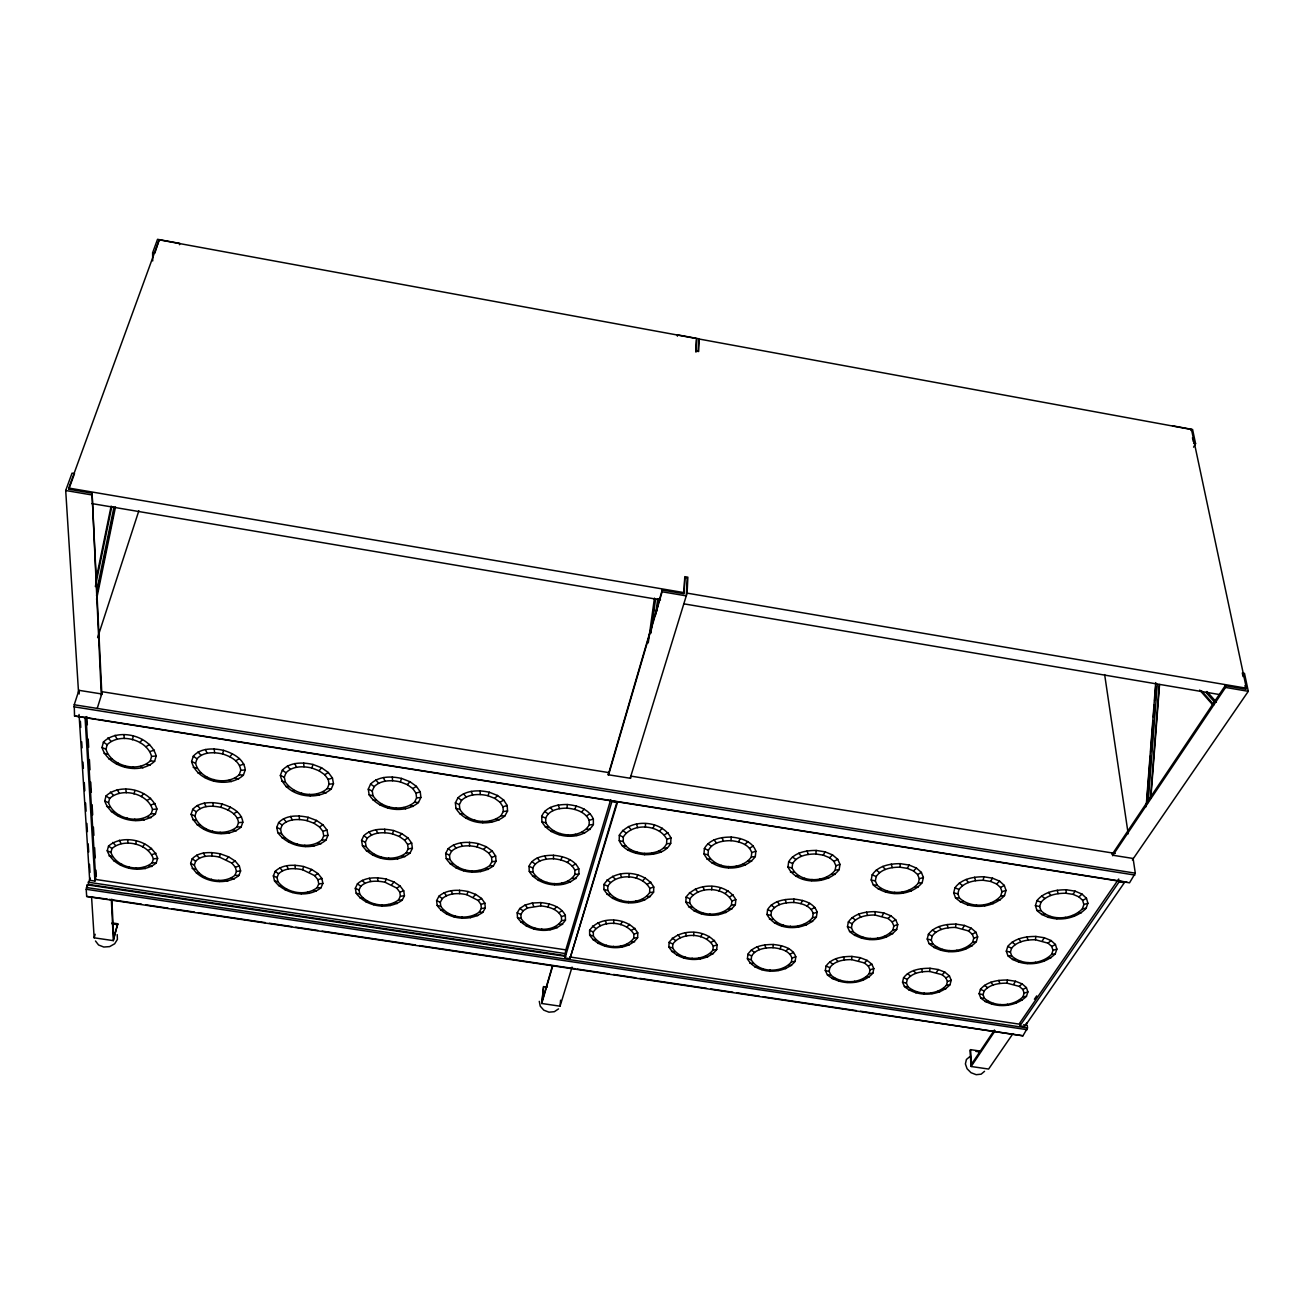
<?xml version="1.0" encoding="UTF-8"?>
<svg xmlns="http://www.w3.org/2000/svg" width="1314" height="1314" viewBox="0 0 1314 1314"><rect width="100%" height="100%" fill="white"/><g stroke="black" fill="none" stroke-linecap="round" stroke-linejoin="round"><path stroke-width="1.5" d="M603.931 889.496L603.947 884.453C614.279 868.209 644.78 870.377 653.781 887.065L653.6 892.091C642.957 907.908 613.244 905.789 603.931 889.496L607.774 890.399C615.609 904.131 640.674 905.937 649.625 892.584L649.773 888.346C642.152 874.336 616.529 872.512 607.791 886.162L607.774 890.399M644.599 854.675C634.859 853.771 623.362 850.536 619.239 840.681L619.305 835.277C629.751 817.949 662.059 820.018 670.961 837.921L670.715 843.325C665.968 852.802 654.208 854.773 644.599 854.675L644.599 853.377C636.387 852.622 626.696 849.895 623.23 841.568L623.296 837.034C632.133 822.482 659.267 824.207 666.806 839.268L666.609 843.802C662.634 851.801 652.697 853.459 644.599 853.377M540.727 905.888L527.555 907.941L523.103 910.799L520.886 914.478L521.132 918.486C529.099 931.084 553.03 933.696 561.554 920.621L561.439 916.614C557.678 908.992 548.513 906.676 540.727 905.888L540.727 902.603L532.351 903.014L525.074 905.05L519.818 908.467L517.19 912.819L517.486 917.583C526.963 932.529 555.313 935.617 565.463 920.129L565.332 915.365C560.881 906.282 549.991 903.523 540.727 902.603M553.473 858.748C545.885 858.683 536.145 860.079 532.843 867.979L533.057 872.282C541.039 885.767 566.285 888.363 574.908 874.451L574.826 870.164C571.097 862.115 561.587 859.52 553.473 858.748L553.49 855.283C544.489 855.217 532.909 856.876 529.016 866.287L529.279 871.379C538.756 887.377 568.683 890.449 578.932 873.974L578.85 868.866C574.448 859.307 563.148 856.219 553.49 855.283M567.139 808.159C559.156 808.077 549.022 809.802 545.671 818.129L545.852 822.745C553.802 837.232 580.509 839.777 589.214 824.962L589.165 820.347C585.502 811.855 575.614 808.948 567.139 808.159L567.188 804.513C557.694 804.414 545.655 806.484 541.697 816.388L541.926 821.858C551.387 839.022 583.022 842.044 593.386 824.486L593.337 819.016C589.017 808.915 577.257 805.449 567.188 804.513M633.791 938.097L633.874 934.139C626.22 921.048 601.976 919.143 593.32 931.987L593.353 935.946C601.204 948.774 624.938 950.646 633.791 938.097L637.635 937.588L637.766 932.874C628.716 917.32 599.841 915.053 589.608 930.328L589.658 935.026C598.987 950.252 627.123 952.469 637.635 937.588M613.671 923.545L613.769 920.276M628.963 877.079L629.077 873.646M645.371 827.229L645.503 823.615M698.112 350.575L698.687 338.749L677.498 334.856L677.416 336.187M630.392 777.576L687.107 593.14L687.863 577.191L684.775 576.649L683.986 592.614L68.739 488.052L159.224 239.821L696.519 338.552L695.894 351.019L698.654 351.528L699.245 339.045L1191.486 429.497L1246.395 688.207L1245.738 689.177L1225.19 685.694L1112.104 854.445M695.96 352.168L696.568 339.702M668.875 946.967L669.105 942.335C679.65 927.7 708.345 928.998 717.116 944.881L716.721 949.529C705.93 963.77 677.942 962.521 668.875 946.967L672.62 947.887C680.241 960.994 703.861 962.062 712.944 950.038L713.256 946.129C705.832 932.792 681.72 931.692 672.817 943.978L672.62 947.887M693.661 935.667L693.858 932.431M662.125 591.776L662.223 590.052L684.068 593.764L684.857 577.799L687.173 578.193L686.319 595.883L662.125 591.776L608.546 774.981M685.826 902.045L686.122 897.084C696.798 881.53 727.118 882.663 735.824 899.679L735.347 904.64C724.392 919.784 694.843 918.683 685.826 902.045L689.719 902.964C697.307 916.991 722.224 917.928 731.438 905.149L731.832 900.977C724.474 886.671 698.999 885.702 689.981 898.776L689.719 902.964M711.679 889.824L711.892 886.424M730.995 840.681C739.01 841.42 748.881 844.064 751.739 852.556L751.279 857.04C741.917 870.64 715.555 869.852 708.032 854.806L708.361 850.322C712.631 842.307 722.7 840.599 730.995 840.681L731.241 837.084C740.768 837.987 752.495 841.108 755.862 851.226L755.304 856.547C744.184 872.677 712.944 871.757 703.992 853.903L704.37 848.581C709.429 839.022 721.386 837.002 731.241 837.084M1146.137 806.714L1155.729 682.59M1146.711 803.002L1150.341 755.961M1150.653 751.871L1153.035 721.189M1153.347 717.099L1154.3 704.83M1154.612 700.74L1155.712 686.417M1148.19 802.542L1157.289 684.43M1150.489 798.797L1159.26 684.758M1151.064 795.036L1159.556 684.495M772.977 947.69C780.155 948.445 789.271 950.383 791.964 958.037L791.422 961.881C782.126 973.395 758.605 973.099 751.214 959.746L751.641 955.886C756.076 948.807 765.323 947.657 772.977 947.69L773.256 944.487C781.781 945.374 792.621 947.673 795.808 956.789L795.134 961.372C784.097 975.004 756.207 974.659 747.42 958.809L747.912 954.243C753.168 945.817 764.157 944.454 773.256 944.487M610.698 799.684L565.644 950.449L564.971 957.939L569.947 958.678L616.447 803.642M547.232 987.143L543.569 986.617L541.729 1003.485L560.043 1006.179L560.585 1000.184M793.672 902.472C801.129 903.211 810.607 905.412 813.185 913.476L812.545 917.599C803.1 929.803 778.266 929.704 770.94 915.415L771.433 911.292C775.999 903.835 785.641 902.422 793.672 902.472L793.985 899.105C802.838 899.975 814.105 902.603 817.144 912.195L816.372 917.09C805.154 931.56 775.703 931.445 766.998 914.495L767.59 909.6C772.993 900.731 784.442 899.039 793.985 899.105M542.156 1001.022L543.569 986.617M815.863 854.001L823.303 855.168L829.594 857.746L833.979 861.426L835.901 865.729L835.178 870.147C825.57 883.139 799.29 883.254 792.063 867.913L792.654 863.495C797.368 855.644 807.404 853.936 815.863 854.001L816.208 850.437L825.061 851.833L832.534 854.905L837.724 859.29L840.007 864.415L839.12 869.654C827.721 885.045 796.563 885.193 787.973 867.01L788.663 861.754C794.231 852.408 806.155 850.372 816.208 850.437M692.051 959.154L692.149 958.169M851.62 959.614L864.333 962.916L868.308 966.102L870.016 969.831L869.244 973.641C860.062 984.219 841.289 983.989 830.941 975.169L829.134 971.489L829.791 967.679C834.587 960.764 843.818 959.581 851.62 959.614L851.981 956.428L860.194 957.676L867.076 960.37L871.823 964.164L873.826 968.599L872.89 973.116C861.984 985.664 839.728 985.385 827.442 974.939L825.307 970.553L826.079 966.036C831.746 957.807 842.717 956.395 851.981 956.428M874.943 915.004L888.05 918.502L892.124 921.902L893.816 925.877L892.945 929.934C883.566 941.103 863.84 941.185 853.246 931.692L851.439 927.75L852.195 923.676C857.139 916.4 866.764 914.955 874.943 915.004L875.354 911.67L883.829 912.967L890.925 915.825L895.754 919.866L897.758 924.596L896.706 929.425C885.57 942.664 862.198 942.746 849.6 931.495L847.464 926.83L848.335 922.001C854.199 913.329 865.63 911.604 875.354 911.67M709.659 915.004L709.79 913.887M899.942 867.191L907.317 868.357L913.46 870.903L917.632 874.533L919.307 878.787L918.322 883.139C908.746 894.949 888.001 895.376 877.128 885.127L875.338 880.922L876.192 876.553C881.3 868.866 891.319 867.125 899.942 867.191L900.386 863.676L909.157 865.055L916.466 868.094L921.393 872.414L923.381 877.473L922.198 882.647C910.832 896.624 886.227 897.15 873.334 884.995L871.198 880.002L872.184 874.828C878.245 865.68 890.153 863.594 900.386 863.676M648.245 642.875L654.438 598.133M650.43 633.315L650.988 629.242M651.826 623.148L652.401 619.091M653.239 612.997L653.797 608.94M650.89 633.036L655.637 598.642M655.489 615.182L657.723 598.987M656.918 611.043L658.593 598.839M929.589 971.44L942.105 974.709L945.916 977.862L947.41 981.525L946.409 985.286C936.964 995.437 918.355 995.749 908.007 986.781L906.414 983.135L907.301 979.373C912.442 972.623 921.656 971.391 929.589 971.44L930.049 968.287L938.18 969.518L944.914 972.179L949.431 975.924L951.188 980.293L950.006 984.761C938.771 996.8 916.712 997.162 904.426 986.518L902.537 982.199L903.572 977.747C909.649 969.699 920.605 968.221 930.049 968.287M728.514 867.733L728.712 866.468M1112.35 852.967L1112.662 855.217L1133.111 858.469L1135.296 873.169L1129.531 882.811L74.537 715.982L74.225 704.764L78.922 690.326L101.769 693.973M1023.573 1024.772L1027.252 1025.314L1027.499 1028.008L1022.933 1035.793L86.675 896.444L86.198 889.299L87.25 884.848L565.808 956.362M955.508 927.421L968.402 930.887L972.278 934.238L973.756 938.163L972.639 942.171C962.981 952.88 943.436 953.537 932.825 943.863L931.265 939.986L932.25 935.979C937.555 928.85 947.164 927.372 955.508 927.421L956.001 924.12L964.41 925.417L971.325 928.242L975.941 932.234L977.665 936.898L976.335 941.662C964.854 954.342 941.695 955.13 929.113 943.666L927.241 939.067L928.39 934.287C934.681 925.812 946.096 924.038 956.001 924.12M983.25 880.281L990.575 881.431L996.57 883.944L1000.529 887.525L1001.958 891.73L1000.726 896.017C990.838 907.317 970.274 908.385 959.417 897.938L957.857 893.799L958.957 889.496C964.476 881.99 974.495 880.216 983.25 880.281L983.808 876.783L992.497 878.163L999.626 881.168L1004.307 885.422L1006.015 890.416L1004.52 895.507C992.793 908.91 968.402 910.175 955.524 897.791L953.668 892.879L954.966 887.771C961.487 878.82 973.395 876.701 983.808 876.783M1006.918 983.151L1019.253 986.387L1022.867 989.508L1024.148 993.138L1022.933 996.833C1013.242 1006.573 994.78 1007.427 984.432 998.279L983.053 994.698L984.153 990.986C989.606 984.383 998.821 983.102 1006.918 983.151L1007.444 980.03L1015.508 981.246L1022.111 983.874L1026.398 987.586L1027.909 991.906L1026.464 996.308C1014.95 1007.838 993.056 1008.856 980.77 998.016L979.127 993.745L980.425 989.343C986.88 981.492 997.852 979.965 1007.444 980.03M1035.35 939.74L1048.063 943.173L1051.758 946.474L1052.99 950.351L1051.66 954.309C1041.723 964.558 1022.325 965.79 1011.731 955.951L1010.4 952.124L1011.599 948.166C1017.266 941.202 1026.875 939.674 1035.35 939.74L1035.941 936.455L1044.285 937.736L1051.052 940.528L1055.421 944.47L1056.883 949.086L1055.273 953.783C1043.497 965.938 1020.502 967.4 1007.92 955.738L1006.31 951.188L1007.739 946.474C1014.457 938.196 1025.873 936.373 1035.941 936.455M1065.818 893.241L1073.078 894.374L1078.925 896.871L1082.67 900.402L1083.869 904.558L1082.391 908.779C1072.224 919.603 1051.791 921.278 1040.967 910.651L1039.653 906.561L1041 902.324C1046.88 894.982 1056.899 893.159 1065.818 893.241L1066.475 889.792L1075.082 891.138L1082.046 894.111L1086.481 898.316L1087.893 903.244L1086.12 908.27C1074.047 921.081 1049.837 923.085 1036.976 910.487L1035.416 905.625L1036.992 900.583C1043.957 891.861 1055.881 889.693 1066.475 889.792M95.823 580.509L111.115 506.136M95.347 586.553L111.805 506.531M96.743 590.922L114.006 506.908M96.53 595.603L99.831 579.54M103.133 563.476L106.434 547.412M108.487 537.377L113.02 515.285M96.546 599.332L115.517 506.876M102.032 747.485L103.395 742.098C118.178 727.299 150.716 735.676 156.169 755.961L154.625 761.282C139.629 775.589 107.962 767.409 102.032 747.485L105.991 749.259C110.967 766.062 137.691 772.944 150.305 760.872L151.586 756.404C146.954 739.322 119.623 732.292 107.14 744.726L105.991 749.259M125.011 766.982L125.323 765.684M104.726 800.965L106.04 795.956C120.428 782.372 151.241 789.796 156.924 808.997L155.43 813.941C140.877 827.081 110.836 819.821 104.726 800.965L108.536 802.69C113.677 818.589 139.021 824.699 151.274 813.612L152.523 809.457C147.694 793.311 121.791 787.07 109.653 798.469L108.536 802.69M769.889 970.865L770.152 969.896M107.239 850.766L108.52 846.101C122.498 833.602 151.767 840.204 157.631 858.387L156.202 862.986C142.043 875.108 113.497 868.653 107.239 850.766L110.918 852.441C116.174 867.519 140.253 872.956 152.178 862.74L153.377 858.863C148.4 843.555 123.795 838.02 112.002 848.516L110.918 852.441M113.727 938.097L117.734 923.742L111.986 922.888M91.569 896.969L94.165 937.818L113.349 940.627L117.734 923.742M132.369 739.749L133.355 736.168M126.85 819.164L127.179 818.031M790.075 927.306L790.387 926.206M133.995 793.919L134.948 790.519M94.165 937.818L95.166 934.287M135.506 844.327L136.426 841.108M541.894 1001.941L552.504 965.626M608.218 774.882L662.223 590.052M541.729 1003.485L552.685 966.053M79.054 714.471L89.697 880.281L94.92 881.07L95.692 878.409L86.034 716.738M811.691 880.659L812.052 879.427M565.447 955.689L88.169 884.338L90.058 877.982M564.971 957.939L611.864 801.671L617.432 802.542L569.947 958.678M128.575 867.798L128.887 866.797M560.043 1006.179L572.066 967.104M222.509 753.924C230.393 756.388 239.887 761.135 240.741 770.365L239.197 774.784C226.681 786.396 199.843 780.401 195.572 763.286L197.001 758.819C203.292 751.641 213.952 752.051 222.509 753.924L223.61 750.376C232.972 753.3 244.24 758.95 245.242 769.922L243.386 775.161C228.521 788.926 196.706 781.814 191.614 761.529L193.289 756.207C200.763 747.666 213.443 748.142 223.61 750.376M97.22 708.41L102.459 691.772L608.53 772.55L608.349 774.767L630.654 778.331L630.802 776.098L1115.257 853.427M220.9 807.354C228.373 809.654 237.571 813.908 238.507 822.679L237.029 826.785C224.891 837.461 199.416 832.173 194.932 815.978L196.295 811.822C202.504 805.104 212.671 805.613 220.9 807.354L221.967 803.987C230.837 806.73 241.76 811.806 242.844 822.219L241.07 827.097C226.649 839.728 196.459 833.47 191.121 814.269L192.731 809.325C200.089 801.31 212.195 801.918 221.967 803.987M219.405 857.073L231.806 863.068L235.337 867.207L236.438 871.428L234.992 875.255C223.199 885.078 198.989 880.396 194.341 865.055L195.655 861.196C201.748 854.872 211.488 855.48 219.405 857.073L220.44 853.886L228.603 856.827L235.157 861.015L239.329 865.926L240.61 870.952L238.902 875.485C224.891 887.131 196.197 881.595 190.645 863.397L192.205 858.781C199.449 851.258 211.012 851.981 220.44 853.886M97.614 637.619L138.857 510.752M311.812 767.984L319.023 770.76L324.722 774.734L328.204 779.399L329.075 784.195L327.268 788.548C315.36 799.043 293.975 794.789 285.335 781.994L284.317 777.198L286.009 772.78C292.579 765.832 303.156 766.062 311.812 767.984L313.011 764.469L321.585 767.77L328.336 772.501L332.458 778.052L333.477 783.752L331.309 788.909C316.625 802.131 284.58 796.054 280.358 775.424L282.346 770.185C290.131 761.906 302.713 762.169 313.011 764.469M307.049 820.659L313.997 823.27L319.499 826.966L322.883 831.335L323.737 835.803L322.012 839.843C310.4 849.567 290.131 845.658 281.541 833.634L280.539 829.15L282.165 825.061C288.604 818.54 298.705 818.885 307.049 820.659L308.199 817.324L316.46 820.429L322.981 824.847L326.989 830.021L327.991 835.343L325.921 840.139C312.141 851.653 288.127 847.004 277.911 832.764L276.728 827.442L278.634 822.564C286.271 814.811 298.294 815.206 308.199 817.324M302.598 869.72L314.637 875.633L317.922 879.707L318.76 883.895L317.101 887.656C305.784 896.674 286.534 893.06 278.01 881.743L277.04 877.571L278.584 873.761C284.908 867.634 294.582 868.078 302.598 869.72L303.698 866.55L311.697 869.474L318.004 873.596L321.881 878.442L322.883 883.402L320.895 887.886C307.443 898.579 284.645 894.292 274.511 880.873L273.345 875.912L275.184 871.363C282.674 864.07 294.172 864.596 303.698 866.55M101.309 695.27L92.062 493.193L68.821 489.235L68.739 488.052M179.46 244.716L179.919 243.435L157.532 239.312L152.621 252.748L152.72 260.928M68.821 489.235L74.52 473.582L72.04 473.155L65.7 490.5L78.561 692.708M400.294 781.912L407.34 784.655L412.793 788.564L415.996 793.18L416.587 797.91L414.518 802.197C402.626 812.233 381.29 808.8 372.979 795.709L372.24 790.962L374.194 786.626C381.011 779.892 391.523 779.941 400.294 781.912L401.575 778.43L409.952 781.699L416.423 786.363L420.234 791.833L420.907 797.467L418.443 802.542C404.318 814.434 379.056 810.36 369.152 794.839L368.281 789.205L370.581 784.047C378.662 776.032 391.161 776.081 401.575 778.43M392.393 833.848L399.21 836.427L404.482 840.089L407.603 844.393L408.211 848.795L406.24 852.786C394.643 862.083 374.424 858.913 366.13 846.627L365.391 842.208L367.263 838.168C373.932 831.861 383.984 832.041 392.393 833.848L393.642 830.547L401.723 833.618L407.997 837.971L411.693 843.095L412.382 848.335L410.034 853.065C396.27 864.086 372.305 860.325 362.45 845.74L361.58 840.5L363.781 835.704C371.681 828.181 383.639 828.395 393.642 830.547M385.051 882.252L396.762 888.1L399.785 892.124L400.392 896.247L398.503 899.959C387.203 908.598 368.002 905.674 359.74 894.095L359.018 889.972L360.808 886.211C367.312 880.281 376.937 880.561 385.051 882.252L386.25 879.115L394.069 881.99L400.146 886.079L403.743 890.859L404.433 895.754L402.183 900.172C388.763 910.405 366.015 906.923 356.193 893.208L355.322 888.313L357.424 883.829C365.161 876.766 376.609 877.095 386.25 879.115M487.937 795.693L494.82 798.403L500.043 802.279L502.983 806.829L503.295 811.494L500.979 815.731C489.104 825.307 467.8 822.663 459.818 809.276L459.358 804.611L461.559 800.325C468.605 793.804 479.068 793.689 487.937 795.693L489.334 792.243L497.513 795.479L503.705 800.078L507.188 805.482L507.549 811.034L504.773 816.043C490.68 827.409 465.419 824.256 455.942 808.406L455.383 802.854L457.995 797.762C466.355 790.01 478.789 789.862 489.334 792.243M476.998 846.922L483.651 849.468L488.726 853.082L491.584 857.336L491.929 861.688L489.711 865.614C478.165 874.5 457.945 872.069 449.963 859.504L449.503 855.151L451.605 851.176C458.471 845.05 468.474 845.066 476.998 846.922L478.329 843.654L486.229 846.676L492.241 850.996L495.641 856.038L496.035 861.212L493.391 865.877C479.676 876.405 455.728 873.514 446.234 858.617L445.66 853.443L448.156 848.713C456.303 841.42 468.211 841.453 478.329 843.654M213.426 780.762L213.936 779.514M466.798 894.67L478.165 900.451L480.957 904.426L481.318 908.483L479.216 912.146C467.948 920.424 448.764 918.158 440.781 906.348L440.305 902.275L442.309 898.562C449.01 892.814 458.602 892.945 466.798 894.67L468.08 891.549L475.734 894.407L481.565 898.447L484.882 903.161L485.293 907.99L482.78 912.343C469.41 922.132 446.661 919.455 437.184 905.461L436.609 900.616L438.975 896.197C446.941 889.348 458.34 889.496 468.08 891.549M847.087 982.461L847.497 981.525M574.776 809.358L576.255 805.942M560.832 859.882L562.261 856.646M547.839 906.972L549.203 903.901M869.819 939.477L870.279 938.426M212.162 832.222L212.654 831.121M894.128 893.487L894.67 892.288M652.943 828.411L654.52 825.028M636.288 878.212L637.783 874.993M620.75 924.629L622.179 921.557M210.996 880.216L211.472 879.23M738.517 841.847L740.176 838.496M718.939 890.958L720.532 887.755M700.691 936.734L702.202 933.712M823.303 855.168L825.061 851.833M800.867 903.589L802.542 900.419M779.941 948.757L781.534 945.751M907.317 868.357L909.157 865.055M882.072 916.104L883.829 912.967M1190.927 430.499L1191.486 429.497M858.518 960.665L860.194 957.676M1193.572 447.171L1195.576 443.606L1192.586 429.497L1172.515 425.818M301.021 794.412L301.711 793.196M936.439 972.475L938.18 969.518M962.571 928.522L964.41 925.417M990.575 881.431L992.497 878.163M975.826 906.184L976.532 905.034M948.856 951.566L949.48 950.531M923.643 993.975L924.202 993.056M296.718 845.181L297.375 844.097M1013.702 984.186L1015.508 981.246M1042.363 940.824L1044.285 937.736M1073.078 894.374L1075.082 891.138M980.359 1051.101L970.537 1049.656L969.978 1050.51L971.145 1066.492L988.621 1069.054L1012.963 1033.642M292.693 892.518L293.334 891.565M971.03 1064.931L994.435 1029.995M971.145 1066.492L995.092 1030.8M1112.597 855.726L1225.551 687.436L1225.19 685.694M1034.414 999.231L1036.713 995.881M1132.372 859.947L1248.3 691.312L1244.473 673.359L1242.305 672.982L1243.06 676.579M1019.91 1025.873L1119.101 881.858L1118.69 879.033L1019.648 1023.195L1019.91 1025.873L1024.641 1026.579L1124.357 882.696L1119.101 881.858M1025.708 1024.477L1026.99 1022.637M387.827 807.946L388.698 806.763M1056.817 918.782L1057.688 917.648M1027.219 963.54L1028.008 962.538M380.518 858.009L381.356 856.974M139.908 742.591L142.323 739.552M999.56 1005.374L1000.266 1004.504M141.255 796.58L143.587 793.689M142.52 846.84L144.77 844.097M229.884 756.749L232.381 753.727M228.028 809.982L230.426 807.125M226.287 859.553L228.603 856.827M319.023 770.76L321.585 767.77M373.702 904.722L374.49 903.802M313.997 823.27L316.46 820.429M309.316 872.168L311.697 869.474M407.34 784.655L409.952 781.699M399.21 836.427L401.723 833.618M391.638 884.667L394.069 881.99M473.828 821.365L474.88 820.199M494.82 798.403L497.513 795.479M483.651 849.468L486.229 846.676M473.237 897.051L475.734 894.407M581.494 812.036L584.254 809.128M567.336 862.395L569.98 859.635M554.147 909.337L556.693 906.709M659.546 831.072L662.371 828.181M463.579 870.739L464.581 869.72M642.677 880.692L645.388 877.949M626.959 926.961L629.554 924.35M744.972 844.475L747.847 841.601M725.197 893.405L727.956 890.678M86.675 896.444L107.173 899.088M706.751 939.05L709.412 936.455M829.594 857.746L832.534 854.905M806.977 906.003L809.802 903.309M785.871 951.04L788.581 948.462M454.02 916.827L454.973 915.924M913.46 870.903L916.466 868.094M888.05 918.502L890.925 915.825M864.333 962.916L867.076 960.37M559.058 834.636L560.29 833.519M996.57 883.944L999.626 881.168M968.402 930.887L971.325 928.242M942.105 974.709L944.914 972.179M1078.925 896.871L1082.046 894.111M1048.063 943.173L1051.052 940.528M1019.253 986.387L1022.111 983.874M545.934 883.353L547.084 882.367M969.683 1056.752L966.414 1059.478L965.396 1063.913L967.071 1068.742L971.013 1072.7L976.171 1074.688L981.131 1074.179L984.547 1071.304M533.665 928.817L534.749 927.963M635.762 853.295L637.142 852.211M619.994 901.305L621.292 900.353M558.549 1008.873L554.36 1011.698L548.956 1012.174L543.782 1010.154L540.251 1006.179L539.282 1001.35M719.76 866.369L721.32 865.318M605.278 946.113L606.51 945.292M146.084 746.664L149.648 744.397M147.201 800.39L150.65 798.222M701.2 913.706L702.662 912.803M235.814 760.757L239.411 758.523M148.252 850.388L151.586 848.335M233.744 813.744L237.21 811.592M324.722 774.734L328.336 772.501M231.806 863.068L235.157 861.015M319.499 826.966L322.981 824.847M412.793 788.564L416.423 786.363M314.637 875.633L318.004 873.596M404.482 840.089L407.997 837.971M500.043 802.279L503.705 800.078M396.762 888.1L400.146 886.079M488.726 853.082L492.241 850.996M586.504 815.863L590.183 813.678M803.018 879.312L804.743 878.294M478.165 900.451L481.565 898.447M572.198 865.975L575.746 863.889M664.358 834.833L668.07 832.665M558.861 912.688L562.293 910.701M683.855 957.922L685.235 957.134M647.359 884.223L650.939 882.137M749.555 848.187L753.283 846.035M631.508 930.263L634.958 928.275M729.664 896.887L733.261 894.834M833.979 861.426L837.724 859.29M711.12 942.319L714.586 940.348M811.247 909.452L814.861 907.399M917.632 874.533L921.393 872.414M790.059 954.26L793.541 952.305M892.124 921.902L895.754 919.866M1000.529 887.525L1004.307 885.422M868.308 966.102L871.823 964.164M972.278 934.238L975.941 932.234M781.699 926.009L783.308 925.122M1082.67 900.402L1086.481 898.316M945.916 977.862L949.431 975.924M1051.758 946.474L1055.421 944.47M1022.867 989.508L1026.398 987.586M885.537 892.14L887.41 891.155M761.775 969.633L763.286 968.861M861.491 938.212L863.265 937.358M74.537 715.982L95.889 719.087M967.318 904.87L969.354 903.901M116.174 763.697L117.882 762.925M839.038 981.246L840.697 980.507M940.61 950.301L942.532 949.464M1048.358 917.468L1050.559 916.548M204.787 777.527L206.659 776.771M915.661 992.776L917.468 992.037M118.342 816.093L120.001 815.436M1019.056 962.291L1021.109 961.487M292.579 791.225L294.599 790.502M991.643 1004.192L993.581 1003.485M203.834 829.2L205.625 828.559M120.362 864.908L121.956 864.349M1024.148 993.138L1027.909 991.906M870.016 969.831L873.826 968.599M973.756 938.163L977.665 936.898M1083.869 904.558L1087.893 903.244M947.41 981.525L951.188 980.293M1052.99 950.351L1056.883 949.086M919.307 878.787L923.381 877.473M813.185 913.476L817.144 912.195M713.256 946.129L717.116 944.881M791.964 958.037L795.808 956.789M893.816 925.877L897.758 924.596M1001.958 891.73L1006.015 890.416M751.739 852.556L755.862 851.226M561.439 916.614L565.332 915.365M649.773 888.346L653.781 887.065M835.901 865.729L840.007 864.415M731.832 900.977L735.824 899.679M633.874 934.139L637.766 932.874M379.565 804.792L381.733 804.102M491.584 857.336L495.641 856.038M399.785 892.124L403.743 890.859M666.806 839.268L670.961 837.921M574.826 870.164L578.85 868.866M480.957 904.426L484.882 903.161M235.337 867.207L239.329 865.926M502.983 806.829L507.188 805.482M407.603 844.393L411.693 843.095M317.922 879.707L321.881 878.442M589.165 820.347L593.337 819.016M328.204 779.399L332.458 778.052M237.391 818.162L241.513 816.848M152.03 854.576L156.037 853.295M415.996 793.18L420.234 791.833M322.883 831.335L326.989 830.021M150.141 751.46L154.444 750.113M239.591 765.504L243.878 764.14M151.11 804.858L155.282 803.544M288.571 842.175L290.493 841.568M202.947 877.358L204.672 876.816M465.764 818.228L468.08 817.571M372.535 855.053L374.621 854.461M284.81 889.693L286.682 889.184M551.174 831.565L553.637 830.924M455.777 867.815L457.995 867.256M365.982 901.93L367.986 901.453M628.01 850.24L630.605 849.649M538.297 880.446L540.645 879.92M446.464 914.068L448.583 913.608M712.204 863.347L714.931 862.772M612.488 898.431L614.968 897.938M526.257 926.091L528.507 925.647M795.627 876.339L798.501 875.781M693.858 910.881L696.469 910.405M878.31 889.2L881.316 888.675M598.001 943.419L600.383 943.009M774.521 923.216L777.264 922.756M960.255 901.946L963.408 901.453M676.743 955.262L679.223 954.867M1022.933 996.833L1026.464 996.308M854.478 935.437L857.352 935.01M946.409 985.286L950.006 984.761M1041.476 914.593L1044.745 914.117M1051.66 954.309L1055.273 953.783M869.244 973.641L872.89 973.116M972.639 942.171L976.335 941.662M754.794 967.005L757.422 966.644M791.422 961.881L795.134 961.372M892.945 929.934L896.706 929.425M1082.391 908.779L1086.12 908.27M712.944 950.038L716.721 949.529M933.761 947.558L936.751 947.164M1000.726 896.017L1004.52 895.507M812.545 917.599L816.372 917.09M731.438 905.149L735.347 904.64M918.322 883.139L922.198 882.647M561.554 920.621L565.463 920.129M649.625 892.584L653.6 892.091M835.178 870.147L839.12 869.654M832.222 978.651L834.948 978.306M481.318 908.483L485.293 907.99M1012.355 959.581L1015.459 959.204M574.908 874.451L578.932 873.974M400.392 896.247L404.433 895.754M751.279 857.04L755.304 856.547M491.929 861.688L496.035 861.212M318.76 883.895L322.883 883.402M666.609 843.802L670.715 843.325M236.438 871.428L240.61 870.952M589.214 824.962L593.386 824.486M408.211 848.795L412.382 848.335M908.992 990.181L911.834 989.869M153.377 858.863L157.631 858.387M503.295 811.494L507.549 811.034M323.737 835.803L327.991 835.343M416.587 797.91L420.907 797.467M238.507 822.679L242.844 822.219M152.523 809.457L156.924 808.997M985.122 1001.646L988.079 1001.334M329.075 784.195L333.477 783.752M240.741 770.365L245.242 769.922M151.586 756.404L156.169 755.961M108.865 758.983L111.723 758.934M197.757 772.862L200.73 772.846M285.828 786.61L288.899 786.61M373.094 800.242L376.28 800.259M459.555 813.744L462.84 813.777M111.296 811.674L114.055 811.707M545.228 827.13L548.628 827.179M197.051 824.831L199.909 824.88M282.034 837.872L285.007 837.938M622.278 845.871L625.776 845.953M706.718 859.028L710.316 859.126M366.261 850.799L369.333 850.881M1019.401 1000.168L1022.259 1000.25M790.404 872.069L794.099 872.184M449.749 863.61L452.919 863.709M943.074 988.67L946.031 988.769M873.334 884.995L877.128 885.127M113.562 860.769L116.223 860.867M532.515 876.307L535.767 876.422M866.107 977.058L869.162 977.173M955.524 897.791L959.417 897.938M196.394 873.268L199.153 873.383M788.482 965.363L791.636 965.478M1036.976 910.487L1040.967 910.651M606.92 894.341L610.271 894.489M710.201 953.553L713.469 953.701M278.502 885.652L281.36 885.784M688.52 906.841L691.969 906.989M1047.915 957.873L1050.839 958.005M631.262 941.662L634.629 941.809M359.905 897.938L362.861 898.086M769.413 919.225L772.961 919.389M969.124 945.784L972.146 945.949M440.617 910.126L443.672 910.274M849.6 931.495L853.246 931.692M559.238 924.251L562.688 924.415M889.627 933.613L892.764 933.778M479.216 912.146L482.78 912.343M929.113 943.666L932.825 943.863M520.64 922.198L523.777 922.362M809.457 921.311L812.693 921.492M398.503 899.959L402.183 900.172M317.101 887.656L320.895 887.886M1007.92 955.738L1011.731 955.951M728.564 908.91L731.914 909.107M592.581 939.576L595.8 939.773M646.964 896.411L650.446 896.624M234.992 875.255L238.902 875.485M152.178 862.74L156.202 862.986M671.536 951.467L674.838 951.664M572.461 878.327L576.025 878.573M1078.433 912.606L1081.422 912.803M749.818 963.244L753.218 963.474M827.442 974.939L830.941 975.169M996.998 899.909L1000.085 900.123M489.711 865.614L493.391 865.877M904.426 986.518L908.007 986.781M914.823 887.081L918.026 887.311M406.24 852.786L410.034 853.065M322.012 839.843L325.921 840.139M980.77 998.016L984.432 998.279M237.029 826.785L241.07 827.097M831.91 874.139L835.228 874.385M748.241 861.081L751.69 861.343M151.274 813.612L155.43 813.941M663.8 847.908L667.381 848.187M586.652 829.118L590.314 829.43M500.979 815.731L504.773 816.043M414.518 802.197L418.443 802.542M327.268 788.548L331.309 788.909M239.197 774.784L243.386 775.161M150.305 760.872L154.625 761.282M112.035 923.873L117.767 924.728M975.859 1051.381L979.784 1051.956M95.183 879.378L566.383 949.956M88.038 882.187L566.055 953.685M569.783 956.953L1019.91 1024.23M86.461 887.508L1027.499 1028.008M86.198 889.299L1027.187 1029.7M109.193 899.384L141.649 904.213M145.69 904.82L167.995 908.138M172.052 908.746L194.357 912.064M198.414 912.672L265.329 922.625M269.386 923.233L291.675 926.551M295.732 927.158L318.037 930.476M322.094 931.084L415.372 944.963M419.412 945.571L575.056 968.73M577.076 969.042L609.466 973.855M613.507 974.462L635.779 977.764M639.819 978.372L706.62 988.309M710.66 988.916L732.933 992.234M736.973 992.842L759.246 996.143M763.286 996.751L856.399 1010.614M860.44 1011.205L1022.933 1035.793M97.794 719.399L1126.985 882.154M74.225 704.764L1135.296 873.169M73.929 706.801L1134.918 875.075M687.107 593.14L1246.395 688.207M65.7 490.5L91.471 494.885M1225.551 687.436L1248.3 691.312M91.734 503.558L660.482 599.874M683.822 603.832L1219.491 694.548M152.621 252.748L154.806 253.142L159.224 239.821M1193.621 443.245L1195.576 443.606M1035.416 905.625L1039.653 906.561M953.668 892.879L957.857 893.799M871.198 880.002L875.338 880.922M787.973 867.01L792.063 867.913M703.992 853.903L708.032 854.806M541.926 821.858L545.852 822.745M619.239 840.681L623.23 841.568M455.942 808.406L459.818 809.276M369.152 794.839L372.979 795.709M281.574 781.14L285.335 781.994M1006.31 951.188L1010.4 952.124M193.174 767.31L196.87 768.164M927.241 939.067L931.265 939.986M103.954 753.349L107.584 754.187M847.464 926.83L851.439 927.75M766.998 914.495L770.94 915.415M529.279 871.379L533.057 872.282M446.234 858.617L449.963 859.504M362.45 845.74L366.13 846.627M979.127 993.745L983.053 994.698M902.537 982.199L906.414 983.135M277.911 832.764L281.541 833.634M825.307 970.553L829.134 971.489M192.616 819.657L196.197 820.511M747.42 958.809L751.214 959.746M148.581 865.745L151.915 866.55M106.565 806.418L110.064 807.272M589.658 935.026L593.353 935.946M517.486 917.583L521.132 918.486M231.215 878.212L234.418 879M437.184 905.461L440.781 906.348M356.193 893.208L359.74 894.095M313.159 890.58L316.198 891.335M274.511 880.873L278.01 881.743M192.107 868.423L195.556 869.293M394.381 902.833L397.288 903.572M108.996 855.857L112.38 856.728M474.912 914.987L477.672 915.71M147.546 816.848L151.011 817.768M626.647 944.421L629.143 945.078M554.771 927.043L557.399 927.733M233.104 829.972L236.405 830.875M705.421 956.28L707.786 956.921M317.906 842.98L321.043 843.851M783.538 968.04L785.772 968.664M401.953 855.89L404.942 856.728M860.999 979.702L863.101 980.293M485.244 868.669L488.085 869.49M146.445 764.354L150.042 765.405M937.818 991.265L939.789 991.84M567.812 881.333L570.506 882.137M642.152 899.367L644.714 900.123M235.14 778.216L238.557 779.235M723.571 911.834L725.985 912.573M322.998 791.931L326.25 792.933M1013.997 1002.73L1015.837 1003.288M410.05 805.531L413.138 806.5M804.283 924.185L806.55 924.908M496.314 819.016L499.238 819.936M884.289 936.439L886.424 937.128M581.79 832.353L584.549 833.273M658.757 851.094L661.385 851.965M963.622 948.577L965.609 949.25M743.018 864.218L745.481 865.072M1042.265 960.633L1044.121 961.273M826.49 877.226L828.806 878.048M909.239 890.12L911.39 890.925M991.232 902.899L993.253 903.671M1072.503 915.562L1074.376 916.318M1036.992 900.583L1041 902.324M954.966 887.771L958.957 889.496M872.184 874.828L876.192 876.553M1007.739 946.474L1011.599 948.166M788.663 861.754L792.654 863.495M928.39 934.287L932.25 935.979M704.37 848.581L708.361 850.322M848.335 922.001L852.195 923.676M980.425 989.343L984.153 990.986M619.305 835.277L623.296 837.034M767.59 909.6L771.433 911.292M541.697 816.388L545.671 818.129M903.572 977.747L907.301 979.373M686.122 897.084L689.981 898.776M826.079 966.036L829.791 967.679M455.383 802.854L459.358 804.611M603.947 884.453L607.791 886.162M747.912 954.243L751.641 955.886M368.281 789.205L372.24 790.962M529.016 866.287L532.843 867.979M669.105 942.335L672.817 943.978M280.358 775.424L284.317 777.198M445.66 853.443L449.503 855.151M589.608 930.328L593.32 931.987M191.614 761.529L195.572 763.286M361.58 840.5L365.391 842.208M517.19 912.819L520.886 914.478M276.728 827.442L280.539 829.15M436.609 900.616L440.305 902.275M191.121 814.269L194.932 815.978M355.322 888.313L359.018 889.972M273.345 875.912L277.04 877.571M190.645 863.397L194.341 865.055M143.029 867.536L145.345 868.669M225.565 879.969L227.716 881.086M141.813 818.77L144.212 820.051M307.394 892.305L309.365 893.389M227.256 831.877L229.474 833.125M140.499 766.456L142.996 767.885M388.517 904.541L390.324 905.592M311.927 844.853L313.964 846.068M229.063 780.27L231.346 781.666M468.95 916.679L470.609 917.698M395.859 857.73L397.731 858.913M316.805 793.968L318.908 795.331M548.71 928.702L550.205 929.704M479.052 870.476L480.743 871.625M108.52 846.101L112.002 848.516M403.743 807.535L405.648 808.849M106.04 795.956L109.653 798.469M192.205 858.781L195.655 861.196M103.395 742.098L107.14 744.726M192.731 809.325L196.295 811.822M275.184 871.363L278.584 873.761M357.424 883.829L360.808 886.211M193.289 756.207L197.001 758.819M278.634 822.564L282.165 825.061M282.346 770.185L286.009 772.78M363.781 835.704L367.263 838.168M438.975 896.197L442.309 898.562M519.818 908.467L523.103 910.799M620.471 946.031L621.818 947M370.581 784.047L374.194 786.626M448.156 848.713L451.605 851.176M531.776 861.606L535.192 864.054M592.483 926.025L595.751 928.374M672.226 938.097L675.462 940.413M457.995 797.762L461.559 800.325M544.604 811.362L548.135 813.908M606.953 879.854L610.337 882.285M689.407 892.534L692.757 894.965M751.279 950.055L754.482 952.371M829.692 961.914L832.846 964.213M622.491 830.333L625.99 832.879M707.835 843.703L711.301 846.232M771.137 905.116L774.439 907.514M852.145 917.583L855.414 919.964M907.416 973.674L910.553 975.957M984.498 985.336L987.602 987.602M792.408 856.958L795.824 859.455M932.447 929.934L935.683 932.316M876.224 870.082L879.592 872.578M959.269 883.09L962.604 885.57M1012.059 942.187L1015.262 944.552M561.521 883.123L563.033 884.24M1041.575 895.984L1044.86 898.447M489.892 820.971L491.617 822.268M699.147 957.873L700.346 958.809M635.73 901.108L637.109 902.209M575.253 834.291L576.797 835.556M777.165 969.601L778.216 970.52M717.05 913.559L718.265 914.61M652.105 852.983L653.485 854.215M797.664 925.877L798.715 926.912M736.234 866.09L737.433 867.273M854.543 981.246L855.43 982.133M112.725 842.422L115.55 845.428M110.392 792.014L113.316 795.151M196.64 855.168L199.383 858.157M107.896 737.827L110.934 741.145M197.314 805.433L200.171 808.553M279.816 867.798L282.494 870.755M198.036 752.019L201.009 755.287M819.608 879.066L820.642 880.232M283.446 818.737L286.222 821.841M1206.942 691.493L1216.386 702.103M1206.022 692.462L1214.202 701.66M362.286 880.331L364.898 883.254M1201.686 690.967L1213.906 704.797M1199.682 690.064L1213.101 705.273M877.571 938.114L878.458 939.116M287.355 766.062L290.23 769.314M368.807 831.926L371.517 834.998M931.265 992.793L932.02 993.647M444.033 892.732L446.563 895.655M375.82 779.974L378.613 783.193M136.196 867.897L137.247 869.096M453.412 844.984L456.04 848.039M525.074 905.05L527.555 907.941M463.481 793.755L466.191 796.957M537.262 857.943L539.808 860.966M597.936 922.674L600.35 925.549M550.32 807.42L552.948 810.59M612.653 876.241L615.133 879.263M677.876 934.78L680.225 937.638M628.437 826.44L630.999 829.61M695.32 888.987L697.734 891.976M757.143 946.786L759.426 949.628M134.751 819.18L135.835 820.527M714.011 839.876L716.508 843.013M777.247 901.618L779.596 904.574M835.72 958.694L837.938 961.519M95.479 940.988L98.566 944.98L103.773 947.033L109.653 946.606L114.647 943.797L117.406 939.395L117.209 934.583M798.813 853.18L801.212 856.285M858.469 914.133L860.736 917.073M913.657 970.504L915.809 973.296M902.242 891.927L903.096 893.06M882.827 866.369L885.16 869.457M938.968 926.534L941.169 929.458M990.92 982.215L993.006 984.991M956.806 950.219L957.528 951.205M133.174 766.916L134.307 768.427M218.715 880.331L219.586 881.497M966.102 879.427L968.352 882.482M1018.777 938.837L1020.912 941.727M1007.345 1004.241L1007.953 1005.079M1048.605 892.37L1050.789 895.409M220.161 832.271L221.048 833.585M984.137 904.673L984.827 905.773M221.705 780.713L222.641 782.191M300.512 892.649L301.218 893.799M1035.35 962.242L1035.925 963.195M304.815 845.247L305.521 846.528M119.344 840.221L121.118 843.588M117.258 789.615L119.098 793.163M115.008 735.249L116.93 738.977M203.391 853L205.083 856.334M309.414 794.395L310.153 795.841M1065.293 917.32L1065.835 918.387M204.311 803.084L206.068 806.582M205.312 749.473L207.119 753.152M286.715 865.663L288.308 868.965M381.618 904.87L382.144 905.987M290.591 816.421L292.234 819.903M294.763 763.549L296.471 767.212M369.3 878.228L370.794 881.497M376.1 829.643L377.644 833.092M383.392 777.51L384.986 781.14M451.178 890.678L452.591 893.914M388.714 858.108L389.256 859.356M460.836 842.75L462.282 846.167M471.184 791.34L472.679 794.921M532.351 903.014L533.665 906.233M544.801 855.743L546.164 859.126M605.327 920.671L606.575 923.873M558.171 805.022L559.567 808.586M396.335 807.946L396.877 809.358M620.339 874.089L621.604 877.44M636.436 824.108L637.733 827.639M685.399 932.809L686.549 935.995M703.138 886.851L704.304 890.186M722.142 837.576L723.341 841.075M764.781 944.848L765.848 948.002M462.035 916.991L462.397 918.075M785.197 899.515L786.281 902.817M843.473 956.789L844.459 959.91M807.075 850.914L808.176 854.396M866.534 912.064L867.519 915.349M471.89 870.854L472.252 872.069M891.237 864.136L892.239 867.585M921.508 968.632L922.412 971.719M947.148 924.498L948.067 927.75M974.627 877.226L975.53 880.643M998.903 980.359L999.724 983.43M1027.072 936.833L1027.893 940.052M482.452 821.381L482.796 822.761M1057.261 890.219L1058.082 893.602M1192.471 437.776L1193.243 441.422M1244.966 685.579L1245.738 689.177M541.762 929.014L541.959 930.066M554.327 883.484L554.508 884.667M1104.647 674.591L1128.184 833.848M127.589 839.761L128.066 843.194M125.783 789.106L126.275 792.72M123.861 734.657L124.37 738.484M567.779 834.686L567.944 836.033M211.669 852.556L212.047 855.956M212.884 802.575L213.279 806.172M214.198 748.898L214.593 752.692M295.009 865.236L295.289 868.603M299.198 815.945L299.477 819.493M303.682 763.007L303.977 766.752M970.537 1049.656L971.588 1064.094M87.25 884.848L87.397 886.999M80.384 721.304L80.778 727.43M81.682 741.737L82.076 747.863M82.979 762.153L83.373 768.279M84.277 782.586L84.802 790.749M85.591 803.002L86.1 811.181M86.888 823.435L87.397 831.598M88.186 843.851L88.695 852.03M89.483 864.284L90.009 872.447M78.922 690.326L79.169 694.006M85.032 717.444L94.92 881.07M86.855 716.573L87.348 724.77M88.202 739.109L88.679 747.288M89.401 759.574L90.009 769.823M90.748 782.109L91.339 792.342M92.079 804.628L92.686 814.861M93.409 827.147L93.885 835.343M94.624 847.629L95.232 857.861M95.955 870.147L96.316 876.29M613.49 946.343L613.539 947.361M377.627 877.801L377.808 881.152M384.723 829.167L384.903 832.698M92.062 493.193L101.851 694.121M111.838 899.137L113.776 939.083M111.345 899.729L113.349 940.627M392.344 776.968L392.525 780.68M628.503 901.453L628.535 902.603M459.539 890.251L459.621 893.569M469.492 842.29L469.558 845.773M480.168 790.814L480.234 794.494"/></g></svg>
